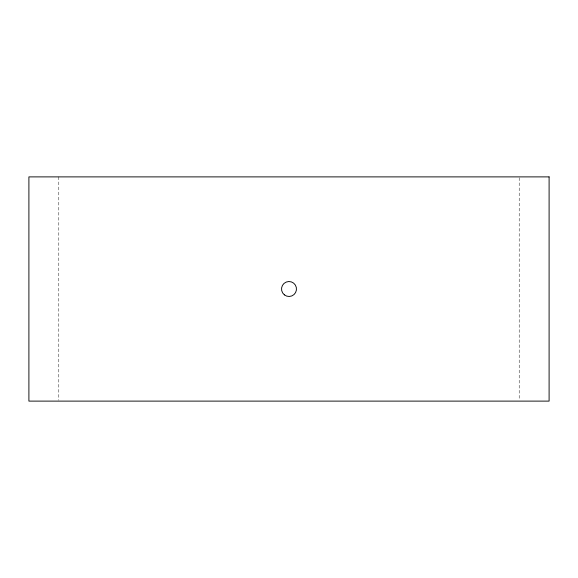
<?xml version="1.0" encoding="UTF-8"?>
<svg xmlns="http://www.w3.org/2000/svg" width="578" height="578" viewBox="0 0 578 578"><rect width="100%" height="100%" fill="white"/><g stroke="black" fill="none" stroke-linecap="round" stroke-linejoin="round"><path stroke-width="0.43" stroke-dasharray="2.89 2.17" d="M519.203 177.786L519.203 400.214M58.797 176.89L58.797 400.214"/><path stroke-width="0.87" d="M549.1 176.89L28.9 176.89L28.9 401.11L549.1 401.11L549.1 176.89M284.369 294.867A7.471 7.471 0 0 0 296.398 290.084A7.471 7.471 0 0 0 286.24 282.057A7.471 7.471 0 0 0 284.369 294.867"/></g></svg>
